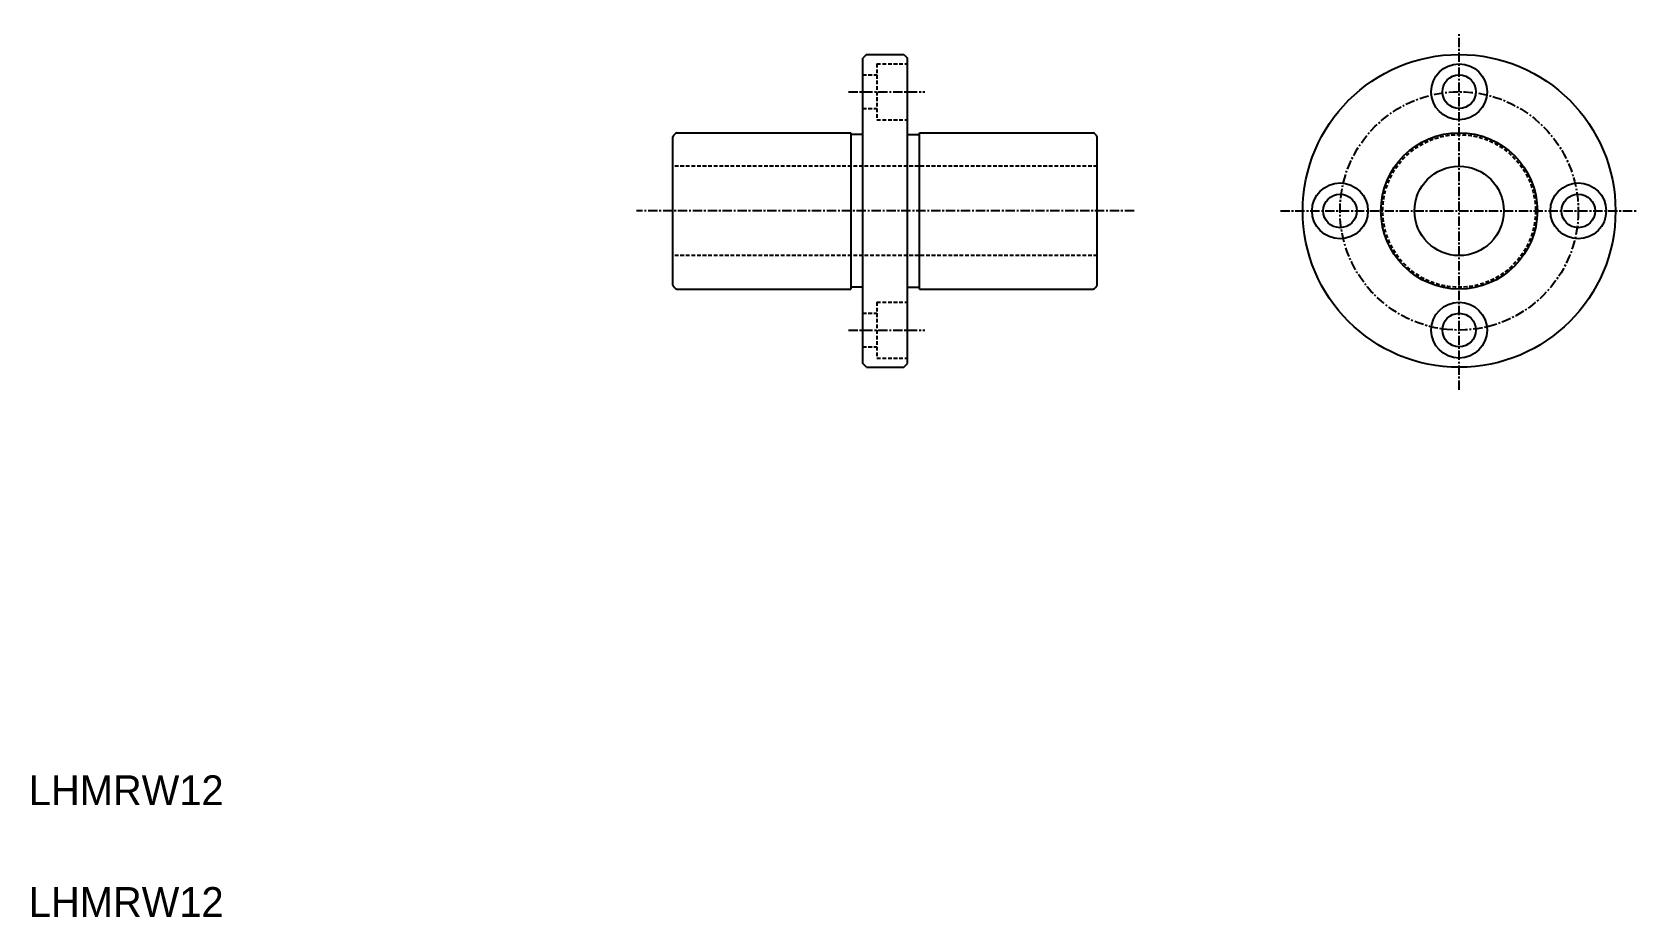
# Model space of a CAD drawing. Extents: x 10 to 226, y 10 to 129.
import ezdxf

# ---------------------------------------------------------------- set-up
doc = ezdxf.new("R2010")
doc.units = 0
doc.linetypes.add('CENTER', pattern=[2, 1.25, -0.25, 0.25, -0.25])
doc.linetypes.add('DASHED', pattern=[0.75, 0.5, -0.25])
doc.layers.get('0').update_dxf_attribs({"linetype": 'CONTINUOUS'})
doc.layers.add('CENTER', color=1, linetype='CENTER')

msp = doc.modelspace()

# ---------------------------------------------------------------- linework, layer by layer
at = {"color": 7, "linetype": 'CONTINUOUS'}
for p, q in [((122.48, 125.78), (121.98, 125.28)), ((121.98, 84.28), (121.98, 125.28)), ((122.48, 125.78), (127.48, 125.78)), ((127.48, 125.78), (127.98, 125.28)), ((127.98, 84.28), (127.98, 125.28)), ((96.48, 94.83), (96.48, 114.74)), ((97.02, 115.28), (120.38, 115.28)), ((120.38, 115.28), (120.38, 94.28)), ((121.98, 115.03), (120.38, 115.03)), ((127.98, 115.03), (129.58, 115.03)), ((129.58, 115.28), (152.93, 115.28)), ((129.58, 94.28), (129.58, 115.28)), ((153.48, 94.83), (153.48, 114.74)), ((97.02, 94.28), (120.38, 94.28)), ((121.98, 94.53), (120.38, 94.53)), ((127.98, 94.53), (129.58, 94.53)), ((129.58, 94.28), (152.93, 94.28)), ((122.48, 83.78), (121.98, 84.28)), ((127.48, 83.78), (127.98, 84.28)), ((122.48, 83.78), (127.48, 83.78))]:
    msp.add_line(p, q, dxfattribs=at)
at = {"color": 3, "linetype": 'DASHED'}
for p, q in [((121.98, 123.03), (123.88, 123.03)), ((123.88, 124.53), (127.98, 124.53)), ((123.88, 124.53), (123.88, 117.03)), ((121.98, 118.53), (123.88, 118.53)), ((123.88, 117.03), (127.98, 117.03)), ((153.48, 110.78), (96.48, 110.78)), ((153.48, 98.78), (96.48, 98.78)), ((121.98, 91.03), (123.88, 91.03)), ((123.88, 92.53), (127.98, 92.53)), ((123.88, 92.53), (123.88, 85.03)), ((121.98, 86.53), (123.88, 86.53)), ((123.88, 85.03), (127.98, 85.03))]:
    msp.add_line(p, q, dxfattribs=at)
at = {"color": 7, "linetype": 'CONTINUOUS'}
for centre, radius in [((202.07, 104.78), 21), ((202.07, 120.78), 3.75), ((202.07, 120.78), 2.25), ((202.07, 104.78), 10.5), ((202.07, 104.78), 6), ((186.07, 104.78), 3.75), ((218.07, 104.78), 3.75), ((186.07, 104.78), 2.25), ((218.07, 104.78), 2.25), ((202.07, 88.78), 3.75), ((202.07, 88.78), 2.25)]:
    msp.add_circle(centre, radius, dxfattribs=at)
at = {"color": 3, "linetype": 'DASHED'}
msp.add_circle((202.07, 104.78), 10.25, dxfattribs=at)
at = {"color": 7, "linetype": 'CONTINUOUS'}
for centre, start, end in [((97.63, 114.13), 117.7958, 152.2042), ((152.33, 114.13), 27.7958, 62.2042), ((97.63, 95.43), 207.7958, 242.2042), ((152.33, 95.43), 297.7958, 332.2042)]:
    msp.add_arc(centre, 1.3, start, end, dxfattribs=at)
at = {"layer": 'CENTER', "color": 1, "linetype": 'CENTER'}
for p, q in [((202.07, 80.78), (202.07, 128.78)), ((120.06, 120.78), (130.32, 120.78)), ((158.41, 104.78), (91.58, 104.78)), ((178.07, 104.78), (226.07, 104.78)), ((120.06, 88.78), (130.32, 88.78))]:
    msp.add_line(p, q, dxfattribs=at)
msp.add_circle((202.07, 104.78), 16, dxfattribs=at)

# ---------------------------------------------------------------- texts
at = {"color": 7, "linetype": 'CONTINUOUS'}
for p in [(10, 25), (10, 10)]:
    msp.add_text('LHMRW12', height=4, dxfattribs=at).set_placement(p)

doc.saveas('drawing.dxf')
